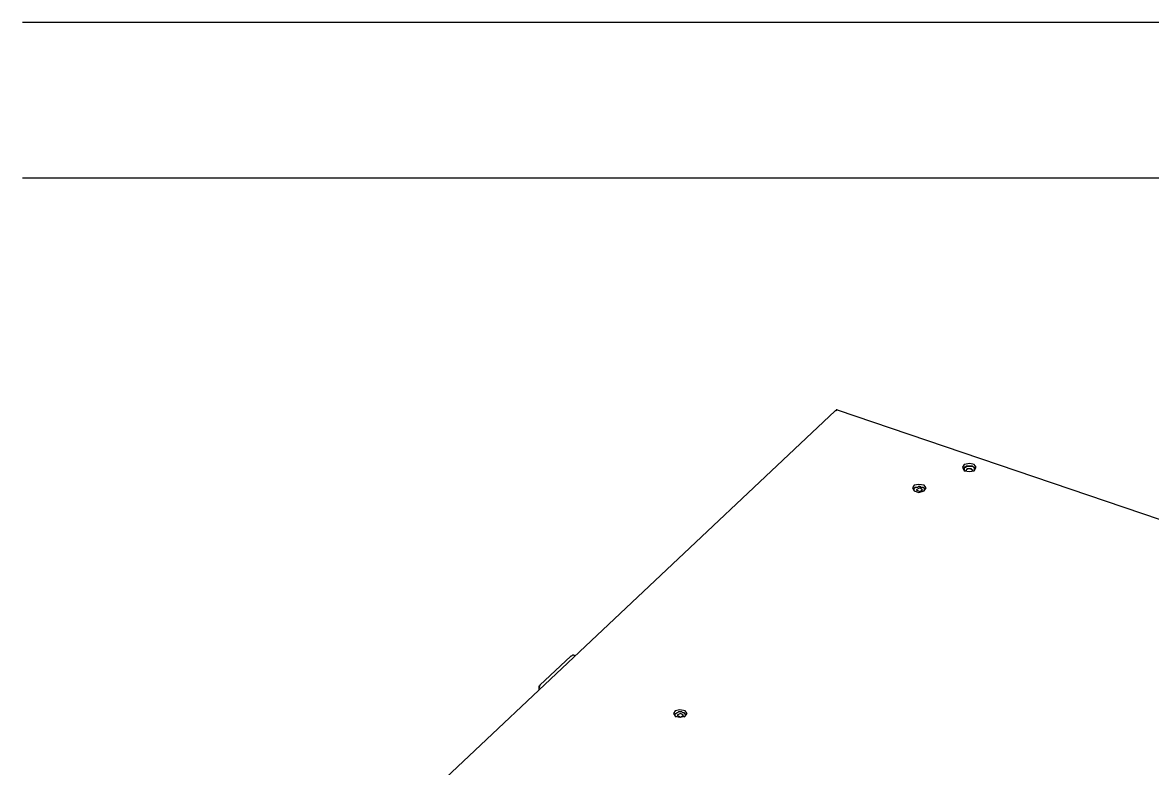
# Model space of a CAD drawing. Header units: millimetres. Extents: x 929 to 1725, y 58 to 532.
# Drawn here: x 928.7 to 1074.2, y 435.5 to 531.6 of the extents above; entities that cross this region are included whole.
import ezdxf

# ---------------------------------------------------------------- set-up
doc = ezdxf.new("R2010")
doc.units = ezdxf.units.MM
doc.header["$MEASUREMENT"] = 0
doc.layers.add('TT-TABL-LIN1', color=4, linetype='CONTINUOUS')
doc.layers.add('TT-WIRE-EQPM', color=6, linetype='CONTINUOUS')

msp = doc.modelspace()

# ---------------------------------------------------------------- linework, layer by layer
at = {"layer": 'TT-TABL-LIN1'}
for points in [[(1724.72458, 531.5569), (928.72458, 531.5569)], [(1724.72458, 511.54279), (928.72458, 511.54279)]]:
    msp.add_lwpolyline(points, dxfattribs=at)
at = {"layer": 'TT-WIRE-EQPM', "linetype": 'Continuous'}
for points in [[(1033.35978, 481.58014), (977.9991, 429.37958)], [(1033.59386, 481.69718), (1033.59386, 481.69718), (1033.47682, 481.69718), (1033.47682, 481.69718), (1033.47682, 481.69718), (1033.47682, 481.69718), (1033.47682, 481.69718), (1033.47682, 481.69718), (1033.47682, 481.58014), (1033.47682, 481.58014), (1033.35978, 481.58014)], [(1033.59386, 481.69718), (1137.40977, 446.46765)], [(1051.50123, 474.32356), (1051.26715, 474.67468), (1050.68194, 474.79172), (1049.97969, 474.67468), (1049.7456, 474.32356), (1049.97969, 473.85539), (1050.68194, 473.73835), (1051.26715, 473.85539), (1051.50123, 474.32356)], [(1051.26715, 473.85539), (1051.26715, 473.97243), (1051.26715, 473.97243), (1051.38419, 474.08947), (1051.38419, 474.08947), (1051.26715, 474.20651), (1051.26715, 474.20651), (1051.26715, 474.32356), (1051.1501, 474.32356), (1051.03306, 474.4406), (1051.03306, 474.4406), (1050.91602, 474.4406), (1050.79898, 474.4406), (1050.68194, 474.4406), (1050.5649, 474.4406), (1050.44785, 474.4406), (1050.33081, 474.4406), (1050.21377, 474.4406), (1050.21377, 474.4406), (1050.09673, 474.32356), (1049.97969, 474.32356), (1049.97969, 474.20651), (1049.97969, 474.20651), (1049.97969, 474.20651), (1049.97969, 474.08947), (1049.97969, 474.08947), (1049.97969, 474.08947), (1049.97969, 473.97243), (1049.97969, 473.97243), (1049.97969, 473.97243), (1049.97969, 473.85539)], [(1050.09673, 473.85539), (1049.97969, 473.97243), (1049.97969, 473.97243), (1049.97969, 474.08947), (1049.97969, 474.08947), (1049.97969, 474.08947), (1049.97969, 474.08947), (1049.97969, 474.20651), (1049.97969, 474.20651), (1050.09673, 474.32356), (1050.09673, 474.32356), (1050.09673, 474.32356), (1050.21377, 474.32356), (1050.21377, 474.4406), (1050.33081, 474.4406), (1050.33081, 474.4406), (1050.44785, 474.4406), (1050.44785, 474.4406), (1050.5649, 474.4406), (1050.5649, 474.4406), (1050.68194, 474.4406), (1050.79898, 474.4406), (1050.79898, 474.4406), (1050.91602, 474.4406), (1051.03306, 474.4406), (1051.03306, 474.4406), (1051.03306, 474.4406), (1051.1501, 474.32356), (1051.1501, 474.32356), (1051.26715, 474.32356), (1051.26715, 474.20651), (1051.26715, 474.20651), (1051.26715, 474.20651), (1051.26715, 474.20651), (1051.26715, 474.08947), (1051.26715, 474.08947), (1051.26715, 474.08947), (1051.26715, 473.97243), (1051.26715, 473.97243), (1051.26715, 473.97243), (1051.26715, 473.85539), (1051.1501, 473.85539)], [(1051.03306, 473.85539), (1051.03306, 473.85539), (1051.03306, 473.85539), (1051.03306, 473.85539), (1051.03306, 473.97243), (1051.03306, 473.97243), (1051.03306, 473.97243), (1050.91602, 473.97243), (1050.91602, 474.08947), (1050.79898, 474.08947), (1050.79898, 474.08947), (1050.68194, 474.08947), (1050.68194, 474.08947), (1050.68194, 474.08947), (1050.5649, 474.08947), (1050.5649, 474.08947), (1050.44785, 474.08947), (1050.33081, 474.08947), (1050.33081, 474.08947), (1050.33081, 473.97243), (1050.21377, 473.97243), (1050.21377, 473.97243), (1050.21377, 473.85539), (1050.21377, 473.85539), (1050.21377, 473.85539)], [(1045.06394, 471.6316), (1044.82986, 471.98272), (1044.12761, 472.09977), (1043.5424, 471.98272), (1043.30832, 471.6316), (1043.5424, 471.28047), (1044.12761, 471.04639), (1044.82986, 471.28047), (1045.06394, 471.6316)], [(1043.65944, 471.16343), (1043.5424, 471.28047), (1043.5424, 471.28047), (1043.5424, 471.39752), (1043.5424, 471.39752), (1043.5424, 471.39752), (1043.5424, 471.51456), (1043.5424, 471.51456), (1043.5424, 471.6316), (1043.5424, 471.6316), (1043.65944, 471.6316), (1043.65944, 471.6316), (1043.65944, 471.74864), (1043.77648, 471.74864), (1043.77648, 471.74864), (1043.89352, 471.74864), (1043.89352, 471.74864), (1044.01057, 471.74864), (1044.12761, 471.86568), (1044.12761, 471.86568), (1044.24465, 471.86568), (1044.24465, 471.86568), (1044.36169, 471.74864), (1044.36169, 471.74864), (1044.59577, 471.74864), (1044.59577, 471.74864), (1044.59577, 471.74864), (1044.71282, 471.74864), (1044.71282, 471.6316), (1044.71282, 471.6316), (1044.82986, 471.6316), (1044.82986, 471.51456), (1044.82986, 471.51456), (1044.82986, 471.51456), (1044.82986, 471.39752), (1044.82986, 471.39752), (1044.82986, 471.39752), (1044.82986, 471.28047), (1044.82986, 471.28047), (1044.82986, 471.28047), (1044.71282, 471.28047), (1044.71282, 471.16343)], [(1044.59577, 471.39752), (1044.24465, 471.6316), (1043.77648, 471.39752), (1044.24465, 471.16343), (1044.59577, 471.39752)], [(999.30067, 449.9789), (995.32126, 446.23357)], [(999.6518, 450.09594), (999.6518, 450.09594), (999.53475, 450.09594), (999.53475, 450.09594), (999.53475, 450.09594), (999.41771, 449.9789), (999.41771, 449.9789), (999.41771, 449.9789), (999.30067, 449.9789), (999.30067, 449.9789), (999.30067, 449.9789)], [(999.88588, 449.9789), (999.6518, 450.09594)], [(995.32126, 446.23357), (995.32126, 446.23357), (995.32126, 446.11653), (995.32126, 446.11653), (995.20421, 446.11653), (995.20421, 446.11653), (995.20421, 446.11653), (995.20421, 446.11653), (995.20421, 445.99949), (995.20421, 445.99949), (995.20421, 445.99949)], [(995.20421, 445.99949), (995.32126, 445.99949)], [(995.20421, 445.99949), (995.32126, 445.99949)], [(995.20421, 445.99949), (995.20421, 445.64836)], [(1014.282, 442.60528), (1014.04791, 442.9564), (1013.34566, 443.07345), (1012.76046, 442.9564), (1012.52637, 442.60528), (1012.76046, 442.25415), (1013.34566, 442.13711), (1014.04791, 442.25415), (1014.282, 442.60528)], [(1012.8775, 442.13711), (1012.76046, 442.25415), (1012.76046, 442.25415), (1012.76046, 442.3712), (1012.76046, 442.3712), (1012.76046, 442.3712), (1012.76046, 442.48824), (1012.76046, 442.48824), (1012.76046, 442.60528), (1012.76046, 442.60528), (1012.8775, 442.60528), (1012.8775, 442.60528), (1012.99454, 442.72232), (1012.99454, 442.72232), (1012.99454, 442.72232), (1013.11158, 442.72232), (1013.11158, 442.72232), (1013.22862, 442.83936), (1013.34566, 442.83936), (1013.34566, 442.83936), (1013.46271, 442.83936), (1013.46271, 442.83936), (1013.57975, 442.83936), (1013.69679, 442.72232), (1013.81383, 442.72232), (1013.81383, 442.72232), (1013.81383, 442.72232), (1013.93087, 442.72232), (1013.93087, 442.60528), (1013.93087, 442.60528), (1014.04791, 442.60528), (1014.04791, 442.48824), (1014.04791, 442.48824), (1014.04791, 442.48824), (1014.04791, 442.3712), (1014.04791, 442.3712), (1014.04791, 442.3712), (1014.04791, 442.25415), (1014.04791, 442.25415), (1014.04791, 442.25415), (1014.04791, 442.25415), (1013.93087, 442.13711)], [(1013.81383, 442.3712), (1013.46271, 442.60528), (1012.99454, 442.3712), (1013.46271, 442.13711), (1013.81383, 442.3712)]]:
    msp.add_lwpolyline(points, dxfattribs=at)

doc.saveas('drawing.dxf')
